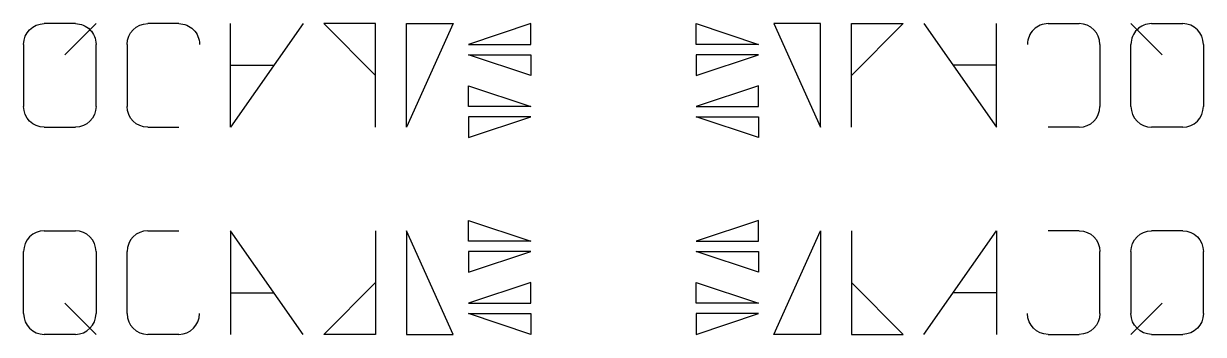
# Model space of a CAD drawing. Header units: millimetres. Extents: x 10 to 124, y 10 to 40.
import ezdxf

# ---------------------------------------------------------------- set-up
doc = ezdxf.new("R2010")
doc.units = ezdxf.units.MM
doc.layers.get('0').update_dxf_attribs({"lineweight": 25, "true_color": 0xffffff})

# ---------------------------------------------------------------- blocks, each defined once
blk = doc.blocks.new('block C')
for p, q in [((2, 10), (5, 10)), ((0, 2), (0, 8)), ((5, 0), (2, 0))]:
    blk.add_line(p, q)
for centre, start, end in [((2, 8), 90, 180), ((2, 2), 180, 270), ((5, 2), 270, 0)]:
    blk.add_arc(centre, 2, start, end)
blk = doc.blocks.new('block A')
for p, q in [((-7, 0), (0, 10)), ((0, 10), (0, 0)), ((0, 4), (-4.2, 4))]:
    blk.add_line(p, q)
blk = doc.blocks.new('block D')
for p, q in [((0, 0), (-5, 0)), ((-5, 0), (0, -5)), ((0, -10), (0, 0))]:
    blk.add_line(p, q)
blk = doc.blocks.new('TRI2')
for p, q in [((0, 2), (6, 0)), ((0, 0), (0, 2)), ((6, 0), (0, 0))]:
    blk.add_line(p, q)
blk = doc.blocks.new('block TRI')
for p, q in [((0, 0), (-4.5, 0)), ((-4.5, 0), (0, -10)), ((0, -10), (0, 0))]:
    blk.add_line(p, q)
blk.add_blockref('TRI2', (-12, -2))
at = {"yscale": -1}
blk.add_blockref('TRI2', (-12, -3), dxfattribs=at)
at = {"xscale": -1}
blk.add_blockref('TRI2', (-6, -8), dxfattribs=at)
at = {"xscale": -1, "yscale": -1}
blk.add_blockref('TRI2', (-6, -9), dxfattribs=at)
blk = doc.blocks.new('block QCAD')
for p, q in [((2, 10), (5, 10)), ((0, 2), (0, 8)), ((7, 8), (7, 2)), ((7, 0), (4, 3)), ((5, 0), (2, 0))]:
    blk.add_line(p, q)
for centre, start, end in [((2, 8), 90, 180), ((5, 8), 0, 90), ((2, 2), 180, 270), ((5, 2), 270, 0)]:
    blk.add_arc(centre, 2, start, end)
at = {"xscale": -1, "yscale": -1}
blk.add_blockref('block TRI', (37, 0), dxfattribs=at)
blk.add_blockref('block C', (10, 0))
at = {"xscale": -1}
blk.add_blockref('block A', (20, 0), dxfattribs=at)
at = {"yscale": -1}
blk.add_blockref('block D', (34, 0), dxfattribs=at)

msp = doc.modelspace()

# ---------------------------------------------------------------- block references
at = {"yscale": -1}
msp.add_blockref('block QCAD', (10, 40), dxfattribs=at)
at = {"xscale": -1, "yscale": -1}
msp.add_blockref('block QCAD', (124, 40), dxfattribs=at)
msp.add_blockref('block QCAD', (10, 10))
at = {"xscale": -1}
msp.add_blockref('block QCAD', (124, 10), dxfattribs=at)

doc.saveas('drawing.dxf')
